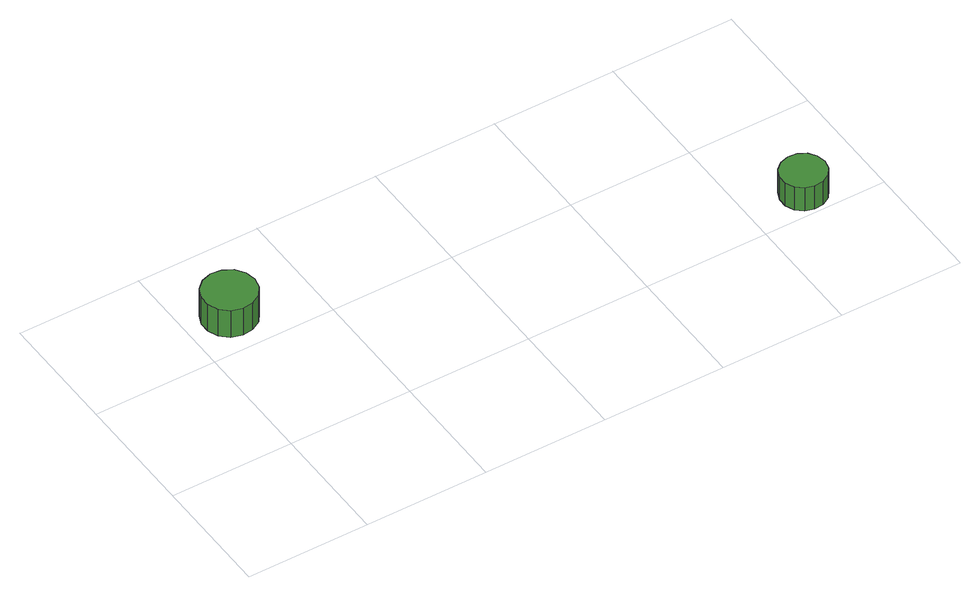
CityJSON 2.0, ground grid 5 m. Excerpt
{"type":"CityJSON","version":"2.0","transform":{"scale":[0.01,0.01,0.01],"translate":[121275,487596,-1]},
"CityObjects":{
"tree1":{"type":"SolitaryVegetationObject","attributes":{"function":"something"},"geometry":[{"type":"MultiSurface","lod":"1","boundaries":[[[0,1,2,3,4,5,6,7,8,9,10,11,12,13,14]],[[15,16,17,18,19,20,21,22,23,24,25,26,27,28,29]],[[0,29,28,1]],[[1,28,27,2]],[[2,27,26,3]],[[3,26,25,4]],[[4,25,24,5]],[[5,24,23,6]],[[6,23,22,7]],[[7,22,21,8]],[[8,21,20,9]],[[9,20,19,10]],[[10,19,18,11]],[[11,18,17,12]],[[12,17,16,13]],[[13,16,15,14]],[[14,15,29,0]]]}]},
"tree2":{"type":"SolitaryVegetationObject","attributes":{"function":"something"},"geometry":[{"type":"MultiSurface","lod":"1","boundaries":[[[30,31,32,33,34,35,36,37,38,39,40,41,42,43,44]],[[45,46,47,48,49,50,51,52,53,54,55,56,57,58,59]],[[30,59,58,31]],[[31,58,57,32]],[[32,57,56,33]],[[33,56,55,34]],[[34,55,54,35]],[[35,54,53,36]],[[36,53,52,37]],[[37,52,51,38]],[[38,51,50,39]],[[39,50,49,40]],[[40,49,48,41]],[[41,48,47,42]],[[42,47,46,43]],[[43,46,45,44]],[[44,45,59,30]]]}]}
},
"vertices":[
[279,670,190],[270,713,190],[244,750,190],[205,772,190],[161,777,190],[118,763,190],[85,733,190],[67,692,190],[67,648,190],[85,607,190],[118,577,190],[161,563,190],[205,568,190],[244,590,190],[270,626,190],[270,626,61],[244,590,61],[205,568,61],[161,563,61],[118,577,61],[85,607,61],[67,648,61],[67,692,61],[85,733,61],[118,763,61],[161,777,61],[205,772,61],[244,750,61],[270,713,61],[279,670,61],
[2315,100,178],[2307,136,178],[2285,167,178],[2253,186,178],[2215,189,178],[2179,178,178],[2151,153,178],[2136,118,178],[2136,81,178],[2151,46,178],[2179,21,178],[2215,10,178],[2253,13,178],[2285,32,178],[2307,63,178],[2307,63,66],[2285,32,66],[2253,13,66],[2215,10,66],[2179,21,66],[2151,46,66],[2136,81,66],[2136,118,66],[2151,153,66],[2179,178,66],[2215,189,66],[2253,186,66],[2285,167,66],[2307,136,66],[2315,100,66]
]}
